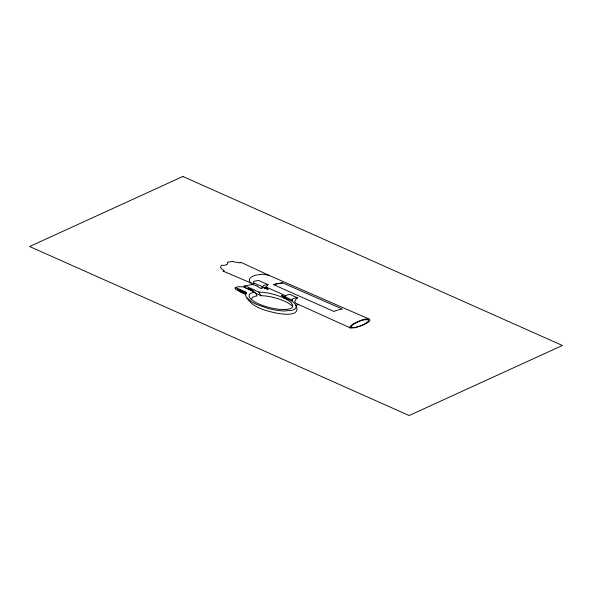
<?xml version="1.0" encoding="UTF-8"?>
<svg xmlns="http://www.w3.org/2000/svg" width="592" height="592" viewBox="0 0 592 592"><rect width="100%" height="100%" fill="white"/><g stroke="black" fill="none" stroke-linecap="round" stroke-linejoin="round"><path stroke-width="0.89" d="M286.158 309.431L289.059 308.965A19.677 6.793 16.1 0 0 292.374 307.115L292.737 305.324L291.316 302.934A18.293 6.32 16.1 0 0 286.935 299.633L286.306 299.278A20.446 7.06 16.1 0 0 283.753 297.983L278.795 295.963A24.99 8.628 16.1 0 0 270.5 293.565L269.649 293.38A26.818 9.257 16.1 0 0 262.323 292.256L258.815 292.063L247.545 286.95L243.941 286.121L245.576 287.978M232.745 261.56A16.206 5.594 16.1 0 0 233.914 261.849L239.59 262.811L240.411 262.323A5.498 1.894 16.1 0 1 242.735 263.151L269.057 275.376M253.132 290.983L251.94 290.731A4.336 1.495 16.1 0 1 251.593 290.598M350.36 327.946C348.755 326.273 352.477 324.542 353.616 323.706A114.374 39.494 16.1 0 1 360.587 320.568C366.145 317.719 375.824 318.755 364.857 324.172A123.484 42.639 16.1 0 1 362.652 325.23L355.622 327.635L350.634 328.057L296.022 303.356L294.705 301.646L295.771 299.485A44.526 15.377 16.1 0 1 297.051 298.405A22.185 7.659 16.1 0 0 297.273 298.227L297.532 297.813L290.428 294.638C286.587 293.965 285.625 296.451 283.753 297.983M226.529 264.75L224.531 265.275A7.163 2.472 16.1 0 1 221.741 265.209A29.445 10.168 16.1 0 0 220.609 267.081L220.564 267.725L223.687 270.477A10.456 3.611 16.1 0 1 223.761 270.574L223.909 270.781M273.585 284.671L274.074 284.471A45.31 15.644 16.1 0 1 276.782 283.62L282.547 282.85L342.368 309.061L337.114 310.252A77.056 26.61 16.1 0 0 333.903 311.451L273.585 284.671L282.547 282.85M240.611 262.789L240.16 262.833M298.649 304.547L295.889 305.257M251.615 299.7L251.815 298.338L252.888 297.221A20.498 7.082 16.1 0 1 255.27 296.237L257.157 295.896L254.863 292.248L246.257 288.289C243.06 285.351 228.897 286.646 238.317 290.79A28.238 9.753 16.1 0 0 241.233 292.411L245.658 294.513M285.144 296.784L282.273 295.489L281.326 295.704L285.041 297.384M257.202 286.099C263.951 291.271 261.205 286.447 263.988 285.3C263.64 285.61 269.39 283.62 267.702 285.277A35.128 12.129 16.1 0 0 266.148 287.039L264.291 287.386L264.72 288.208M261.368 287.986L263.336 287.579L267.34 289.392L268.294 289.192L264.291 287.386M244.126 286.054L253.42 284.234M235.076 287.823L238.028 288.593L245.103 291.804M251.785 283.331L224.324 271.647A5.269 1.82 16.1 0 1 223.132 271.055L223.976 270.914M254.863 292.248L251.696 292.944A20.602 7.111 16.1 0 0 249.698 294.202C248.018 296.052 249.987 298.361 251.482 299.589A19.159 6.616 16.1 0 0 256.854 303.015L260.088 304.495A25.338 8.747 16.1 0 0 286.062 309.372M252.022 284.508L254.486 285.011A12.225 4.225 16.1 0 1 257.194 286.106M255.426 293.144L260.968 295.697L264.358 295.874A25.611 8.843 16.1 0 1 271.447 296.962L272.268 297.14A23.909 8.258 16.1 0 1 280.29 299.463L285.092 301.432A19.78 6.83 16.1 0 1 288.23 303.074A17.782 6.142 16.1 0 1 292.677 306.545M223.732 271.21L223.132 271.055M297.51 297.798C295.778 298.065 292.159 297.924 292.226 300.055A3.493 1.206 16.1 0 1 292.196 300.396M369.423 319.206L268.568 275.162L262.493 274.207L255.944 275.095A43.934 15.17 16.1 0 0 251.237 277.182C247.167 279.121 249.898 283.923 253.576 284.145M284.545 297.702L292.004 301.025M268.05 284.648L258.645 280.467L254.412 281.148L253.28 281.94A3.093 1.066 16.1 0 0 253.369 282.221L253.864 283.102L262.885 286.824M266.104 287.016L285.559 295.704M285.181 296.881L292.226 300.055M246.368 293.225A20.35 7.03 16.1 0 0 246.39 297.265L251.385 301.587A24.738 8.54 16.1 0 0 256.691 304.414L267.688 308.321A30.185 10.427 16.1 0 0 284.545 310.978L292.063 310.289A24.975 8.628 16.1 0 0 295.082 308.861L296.207 307.27L296.111 305.842A19.965 6.897 16.1 0 0 293.935 302.734L292.241 301.284A1.791 0.622 16.1 0 1 292.1 301.15M245.547 293.255L243.985 292.041A15.392 5.313 16.1 0 0 240.863 290.339L237.562 289.325L239.619 291.035A17.693 6.112 16.1 0 0 241.062 291.849L245.606 293.366M246.62 297.576C253.05 308.077 266.311 310.881 277.478 313.316C283.242 314.3 300.973 316.735 296.111 305.842M258.815 292.063L260.968 295.697M282.273 295.489L282.576 296.266M253.176 290.901L252.096 289.962A9.901 3.419 16.1 0 0 250.86 289.251A8.007 2.768 16.1 0 0 249.965 288.815L247.915 288.186L248.085 288.593A3.737 1.288 16.1 0 0 248.196 288.696M251.615 290.583A7.999 2.76 16.1 0 1 248.233 288.696M227.328 262.397A30.895 10.663 16.1 0 1 232.723 261.538M227.424 262.404A9.546 3.293 16.1 0 1 226.425 264.676M253.909 283.109A5.424 1.872 16.1 0 1 253.406 284.234M245.162 291.782A2.819 0.969 16.1 0 1 246.45 293.255M240.448 290.398A2.716 0.94 16.1 0 1 239.893 289.91M240.463 290.398A8.806 3.041 16.1 0 0 243.978 292.3A2.62 0.903 16.1 0 0 244.799 292.596M351.145 326.68C352.684 328.937 356.732 326.74 358.981 326.347A97.273 33.589 16.1 0 0 366.011 323.114C374.107 317.615 360.994 319.924 358.582 321.693A108.24 37.377 16.1 0 0 355.363 323.202L352.506 325.008L351.145 326.68M182.869 176.475L29.6 246.524L409.131 415.525L562.4 345.476L182.869 176.475"/></g></svg>
